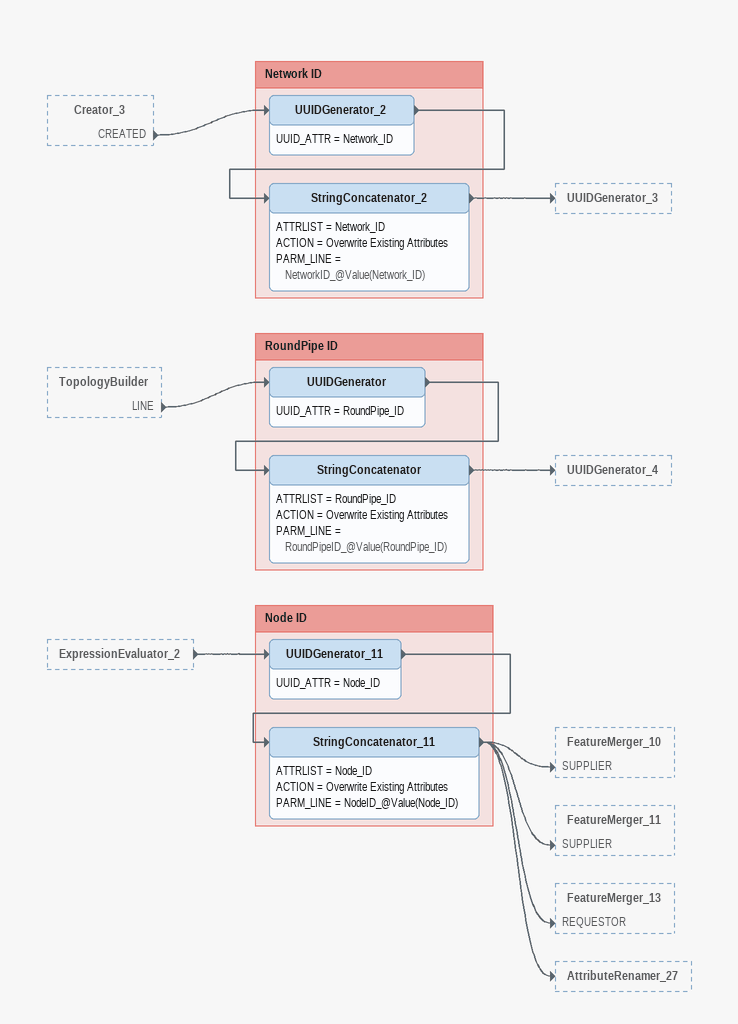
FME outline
Creator_3 [outside]
    CREATED -> UUIDGenerator_2
TopologyBuilder [outside]
    LINE -> UUIDGenerator
ExpressionEvaluator_2 [outside]
    -> UUIDGenerator_11

Bookmark: Network ID
UUIDGenerator_2
    UUID_ATTR = Network_ID
    -> StringConcatenator_2
StringConcatenator_2
    ATTRLIST = Network_ID
    ACTION = Overwrite Existing Attributes
    PARM_LINE = NetworkID_@Value(Network_ID)
    -> UUIDGenerator_3

Bookmark: RoundPipe ID
UUIDGenerator
    UUID_ATTR = RoundPipe_ID
    -> StringConcatenator
StringConcatenator
    ATTRLIST = RoundPipe_ID
    ACTION = Overwrite Existing Attributes
    PARM_LINE = RoundPipeID_@Value(RoundPipe_ID)
    -> UUIDGenerator_4

Bookmark: Node ID
UUIDGenerator_11
    UUID_ATTR = Node_ID
    -> StringConcatenator_11
StringConcatenator_11
    ATTRLIST = Node_ID
    ACTION = Overwrite Existing Attributes
    PARM_LINE = NodeID_@Value(Node_ID)
    -> FeatureMerger_10 [SUPPLIER]
    -> FeatureMerger_11 [SUPPLIER]
    -> FeatureMerger_13 [REQUESTOR]
    -> AttributeRenamer_27
